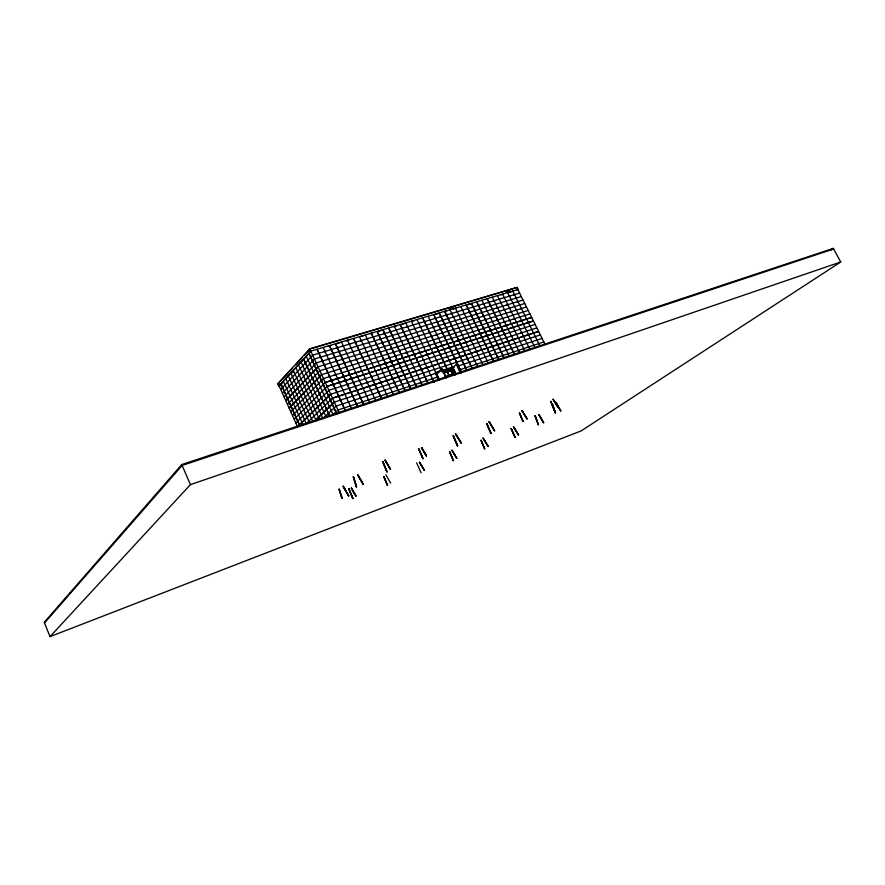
<?xml version="1.0" encoding="UTF-8"?>
<svg xmlns="http://www.w3.org/2000/svg" width="885" height="885" viewBox="0 0 885 885"><rect width="100%" height="100%" fill="white"/><g stroke="black" fill="none" stroke-linecap="round" stroke-linejoin="round"><path stroke-width="1.33" d="M355.858 496.242L351.279 488.221M385.086 460.145L390.539 469.282L384.986 460.233M390.307 469.338L385.229 460.078M390.628 483.122L385.915 474.802M341.842 498.388L339.043 489.272M419.512 462.335L424.402 470.433L419.645 462.269M356.622 486.838L353.48 476.705M456.66 458.264L451.892 450.388M461.351 443.042L455.808 433.882M483.144 438.186L488.144 446.372M489.106 421.791L494.715 430.807L489.228 421.725M513.532 426.902L518.599 434.977L513.654 426.835M527.161 418.749L522.095 410.64M553.059 399.434L558.059 407.421L553.28 399.279M437.4 376.202L438.44 378.061L437.478 376.092M535.016 415.784L538.312 424.8L535.126 415.729M555.57 412.864L552.528 404.146M181.746 464.57L44.25 622.31L50.025 636.636L581.047 430.962L840.75 261.971L833.316 248.364L181.746 464.57L190.43 484.626L50.025 636.636M44.504 622.952L182.133 465.466L833.648 248.973M309.728 348.823L277.735 383.824L278.731 386.026L310.79 351.135L518.212 289.45L517.183 287.393L309.728 348.823L339.309 412.941M297.537 426.725L278.034 383.493L292.492 368.282M295.634 364.852L302.471 357.374M304.385 355.294L310.17 348.967M279.052 385.849L310.956 351.212M279.793 385.462L283.145 381.811M290.501 373.824L292.736 371.379M299.838 363.669L303.046 360.173M280.766 389.5L312.748 355.095L519.55 293.079M282.437 393.194L314.54 358.989L521.265 296.552M284.107 396.9L316.321 362.883L522.98 300.026M309.031 370.793L309.573 370.218M318.091 366.733L285.789 400.606L318.124 366.788L524.705 303.5M287.47 404.312L319.916 370.693L526.42 306.973M307.25 384.013L307.792 383.459M312.56 378.503L313.102 377.939M321.686 374.554L289.152 408.029L321.709 374.598L528.146 310.458M290.833 411.746L323.512 378.514L529.872 313.943M310.757 391.679L311.288 391.126L310.801 391.778M316.1 386.236L316.653 385.672M292.515 415.474L325.315 382.442L531.631 317.472M294.196 419.202L327.118 386.358L533.356 320.967L327.096 386.314M455.565 374.178L452.578 367.95L456.439 364.2L460.764 373.204M295.889 422.93L328.921 390.285L535.06 324.419M536.797 327.915L330.724 394.223L299.462 424.822L280.921 383.88M299.484 424.877L330.724 394.223M306.276 423.605L332.539 398.161L538.534 331.421M293.333 370.384L315.823 419.855L334.331 402.055M315.879 419.866L334.353 402.1L540.27 334.928M315.292 421.116L316.642 419.811L317.018 420.64M320.934 419.479L323.003 417.598L323.379 418.417M333.059 414.578L337.981 409.998L437.964 376.899M441.305 310.115L517.183 287.393M517.161 290.003L518.212 289.45M438.783 380.174L435.309 372.707L438.838 380.119M435.951 372.53L439.546 379.875M435.685 373.503L438.849 372.497M435.663 373.669L442.058 368.912L446.394 377.983M452.589 367.076L455.587 373.127M453.352 366.788L453.662 367.629L453.352 366.788L435.243 372.762M450.487 369.919L452.976 367.85M450.653 370.007L453.031 367.983L442.788 371.346M453.098 373.083L451.947 373.359L455.034 371.446M452.346 373.359L454.702 371.423M426.415 455.952L421.769 447.677M488.232 446.405L483.265 438.119M555.293 401.735L560.791 410.95L556.256 402.73M538.899 414.91L543.611 422.809L539.175 414.755M830.462 250.278L833.316 248.364M363.359 484.316L358.005 474.991M348.524 495.943L343.347 486.208M560.791 410.95L555.437 401.657M343.701 487.602L348.845 495.755M423.107 458.585L418.893 448.828M457.7 445.786L453.43 435.697M491.087 433.429L486.872 423.528M519.362 413.118L523.046 421.625L519.683 412.985M554.121 410.131L550.691 401.17L554.187 410.098M382.807 461.981L386.955 471.982L383.039 461.881M416.647 462.822L421.094 472.844M511.076 428.639L515.159 437.378L511.309 428.539M348.613 488.664L353.104 498.465M383.836 476.993L387.486 485.511L384.156 476.86M449.591 452.036L453.319 460.698L449.901 451.903M352.761 498.609L348.856 488.553M484.56 448.927L481.174 440.276M456.439 364.2L460.587 373.271M452.578 367.95L455.742 374.112L428.196 316.332M190.43 484.626L840.75 261.971M451.947 373.359L453.065 372.707M445.089 376.623L452.744 374.034M442.998 372.53L451.295 369.653M443.418 373.116L452.357 370.173L443.44 373.16M453.883 371.722L454.99 371.357M460.189 369.62L543.755 341.953M361.633 402.321L362.85 401.923M385.528 394.422L386.723 394.024M397.265 390.539L398.449 390.152M420.331 382.917L421.481 382.541M432.798 378.802L431.615 379.079M486.374 361.091L487.447 360.737M496.95 357.595L498.012 357.241M507.404 354.144L508.455 353.79M517.747 350.726L518.787 350.383M528.998 346.997L527.925 347.252M438.772 372.331L336.167 406.049L322.992 418.528L298.455 364.808M441.836 371.324L452.899 367.695L450.531 369.72L443.916 371.888M458.419 365.925L542.007 338.435M442.069 371.434L453.728 367.574M370.041 390.606L371.257 390.208M393.681 382.906L394.854 382.519M405.286 379.112L406.447 378.736M514.24 343.59L515.28 343.247M525.502 339.917L524.429 340.161M332.539 398.161L538.556 331.466M343.469 390.274L342.185 390.573M366.445 382.884L367.662 382.497M378.337 379.057L379.543 378.669M413.184 367.85L414.346 367.474M425.674 363.835L424.49 364.1M435.741 360.593L436.869 360.228M446.825 357.031L447.943 356.666M457.788 353.502L458.895 353.148M468.619 350.017L469.714 349.675M479.338 346.577L480.411 346.234M510.756 336.477L511.795 336.134M522.017 332.849L520.944 333.092M325.293 382.386L531.608 317.427M334.984 374.963L336.223 374.576M347.219 371.257L348.402 370.771M359.277 367.485L360.438 367.01M394.544 356.345L395.706 355.98M406.082 352.849L407.188 352.385M417.443 349.287L418.539 348.845M428.628 345.681L429.756 345.327M439.723 342.218L440.841 341.864M462.645 335.05L461.55 335.393M473.353 331.698L472.28 332.03M483.951 328.379L482.878 328.722M503.786 322.284L504.782 321.863M514.041 319.076L515.037 318.666M279.029 385.694L281.485 384.931M355.704 359.808L356.92 359.432M367.618 356.135L368.824 355.77M380.583 352.141L379.355 352.407M391.037 348.911L392.21 348.557M413.903 341.864L415.043 341.51M425.143 338.402L426.271 338.048M436.25 334.973L437.367 334.63M447.235 331.587L448.341 331.244M469.902 324.596L468.784 324.828M480.511 321.321L479.393 321.565M500.313 315.215L501.364 314.894M510.579 312.051L511.618 311.73M520.734 308.92L521.763 308.599M290.778 373.16L293.023 372.452M327.859 359.542L329.098 359.155M432.743 327.649L433.86 327.306M443.728 324.308L444.834 323.976M475.964 314.507L477.026 314.186M496.85 308.157L497.901 307.836M507.127 305.037L508.167 304.717M517.294 301.94L518.311 301.63M324.286 351.799L325.525 351.422M336.51 348.137L337.738 347.772M348.579 344.519L349.796 344.154M360.516 340.946L361.711 340.581M373.492 337.052L372.264 337.318M383.957 333.922L385.13 333.568M395.473 330.47L396.635 330.116M408.007 326.709L406.812 326.963M440.232 317.051L441.338 316.719M451.107 313.788L452.202 313.467M493.399 301.121L494.449 300.8M513.853 294.993L514.871 294.683M440.498 310.347L309.385 349.199L310.447 351.511L311.243 351.279M449.171 308.478L453.12 307.316M505.866 291.663L509.826 290.49M328.213 346.223L330.736 345.471M337.13 343.568L339.718 342.794M346.19 340.869L348.778 340.106M361.003 336.466L363.492 335.725M369.875 333.833L372.585 333.026M378.714 331.2L381.413 330.393M393.759 326.72L396.48 325.912M402.498 324.12L405.485 323.235M411.724 321.377L414.368 320.591M435.343 314.352L438.064 313.533M444.535 311.608L446.825 310.934M453.264 309.02L455.908 308.223M468.154 304.584L470.577 303.865M500.799 294.871L503.432 294.085M509.716 292.216L512.592 291.364M442.058 368.912L446.029 377.574M424.512 470.311L419.424 462.412M553.158 399.345L558.258 407.343M522.028 410.662L527.04 418.87M521.896 410.728L526.907 418.937M513.444 426.979L518.477 435.044M489.007 421.868L494.505 430.895M483.033 438.296L488.033 446.494M455.587 433.971L461.229 443.175L455.487 434.059M452.113 450.211L456.859 458.22M451.992 450.277L456.726 458.286M421.68 447.699L426.537 455.985L421.548 447.766M421.448 447.854L426.393 456.063M539.009 414.855L543.722 422.742M357.916 475.035L363.248 484.383M357.783 475.112L363.115 484.46M343.258 486.252L348.734 495.832M343.126 486.319L348.601 495.91M351.511 488.066L356.08 496.142L351.378 488.144M517.891 289.616L544.972 344.287M517.283 288.787L517.791 289.815M512.813 291.165L539.972 345.947M507.736 292.669L534.938 347.628M502.636 294.196L529.872 349.309M497.514 295.712L524.772 350.991M492.359 297.249L519.65 352.695M487.237 298.776L514.506 354.409M487.17 298.787L514.439 354.431M481.96 300.347L509.317 356.124M476.783 301.885L504.107 357.85M476.716 301.907L504.041 357.872M471.517 303.444L498.874 359.598M471.451 303.466L498.808 359.62M493.609 361.345L466.218 305.026L493.542 361.368M460.82 306.63L488.31 363.104M455.454 308.223L482.978 364.874M450.067 309.827L477.623 366.644M472.236 368.437L444.712 311.42L472.159 368.459M439.259 313.047L466.815 370.24M439.192 313.069L466.738 370.262M433.783 314.673L461.362 372.043L433.705 314.695M451.969 367.253L455.498 374.665M451.804 367.297L455.41 374.709L451.726 367.352M450.93 368.99L453.905 375.251M450.222 369.1L453.142 375.196M450.155 369.145L453.076 375.251M422.72 317.969L447.39 369.488L422.643 317.981M447.323 371.888L448.949 375.284M447.257 371.91L448.883 375.306M417.067 319.64L441.25 370.085M411.459 321.31L439.491 380.174M405.817 322.992L434.214 382.486M427.986 383.128L400.219 324.662L427.909 383.15M394.433 326.377L422.3 385.008M388.769 328.07L416.592 386.911M388.692 328.092L416.525 386.933M382.995 329.784L410.994 389.123L382.917 329.806M377.176 331.51L405.219 391.048L377.11 331.532M365.383 335.017L393.559 394.92M359.476 336.776L387.674 396.867M381.767 398.836L353.602 338.524L381.689 398.858M347.54 340.327L375.804 400.816M341.522 342.119L369.819 402.808M335.548 343.9L363.79 404.799M335.47 343.922L363.724 404.832M357.739 406.812L329.452 345.703L357.662 406.846M323.246 347.551L351.633 408.848M317.162 349.365L345.504 410.883M317.084 349.387L345.427 410.905M336.787 413.915L308.987 353.358L336.754 413.948M306.321 356.257L333.026 414.611M301.055 361.987L325.691 415.961M322.87 417.631L323.246 418.461M295.889 367.607L319.385 419.236M290.811 373.127L312.604 421.149M288.3 375.848L308.832 421.127M285.822 378.548L306.243 423.638M283.355 381.225L303.113 424.9M280.855 383.891L299.418 424.877M278.797 383.26L279.295 384.356M519.484 413.074L523.168 421.57M511.187 428.583L515.015 437.433M486.794 423.55L491.053 433.451M486.551 423.661L490.81 433.55M481.042 440.332L484.737 448.85L480.931 440.376M453.209 435.785L457.556 445.852M453.098 435.829L457.423 445.907M449.691 451.981L453.496 460.62M418.749 448.894L422.964 458.651M418.638 448.938L422.831 458.707M382.951 461.926L387.099 471.926M383.946 476.949L387.63 485.456M348.723 488.608L352.849 498.576M70.203 592.53L70.49 593.216M552.317 404.18L555.437 412.952M552.207 404.235L555.304 412.985M535.248 415.696L538.423 424.756M353.38 476.716L356.5 486.927M353.226 476.761L356.356 486.971M339.298 489.184L342.196 498.31M339.154 489.217L342.086 498.366M321.863 414.257L321.31 414.788L321.908 414.357M454.138 375.14L451.107 368.901L454.06 375.196M399.412 392.973L371.335 333.247L399.334 392.995M329.828 416.249L303.677 359.133L329.795 416.282"/></g></svg>
